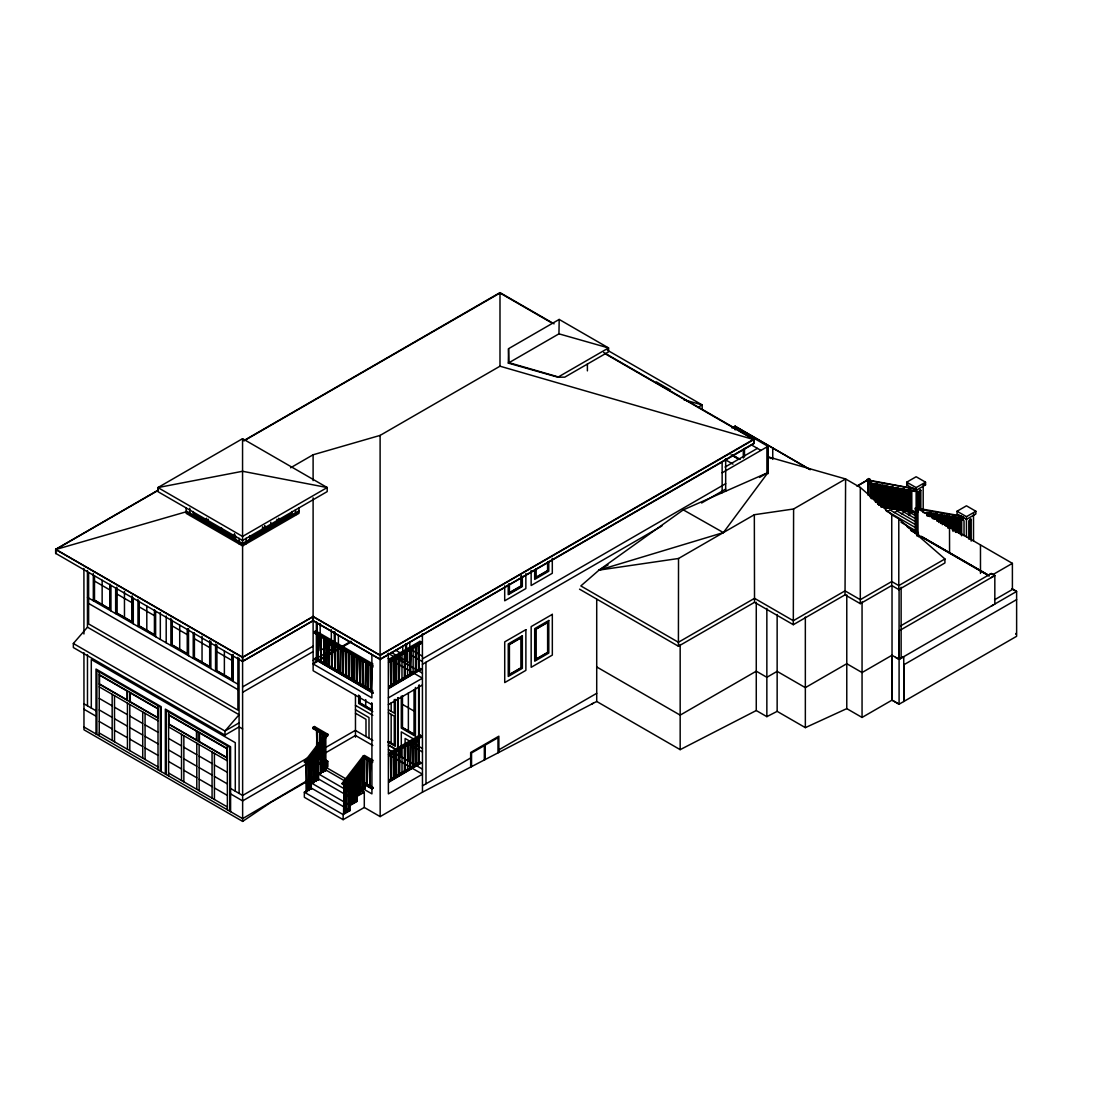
<?xml version="1.0" encoding="UTF-8"?>
<svg xmlns="http://www.w3.org/2000/svg" width="1114" height="1114" viewBox="0 0 1114 1114"><rect width="100%" height="100%" fill="white"/><g stroke="black" fill="none" stroke-linecap="round" stroke-linejoin="round"><path stroke-width="1.5" d="M242.56 438.679L157.937 487.57L157.937 491.65L242.56 540.499L327.196 491.608L327.196 487.542L242.56 438.679L242.573 545.916L298.984 513.331L298.984 507.692M365.712 706.527L365.712 699.606M391.153 742.941L391.167 714.38M394.286 699.522L394.286 713.127L388.438 709.757M395.289 699.369L395.275 746.324L387.797 742.008M397.642 748.733L397.656 697.726M398.074 748.97L398.088 697.573M401.291 756.907L401.305 731.856L414.004 739.209M405.106 759.107L405.106 738.457L409.52 741.005M408.114 760.848L408.114 743.665L422.457 751.964M414.255 689.789L414.241 734.251L402.474 727.442L402.46 696.153M414.547 689.705L414.533 734.767L402.182 727.623L402.168 696.403M415.438 687.463L415.425 736.284L401.305 728.124L401.291 696.125M596.714 666.952L680.167 715.132L756.267 671.185L766.85 677.298L777.14 671.366L805.338 687.644L846.779 663.721L862.055 672.55L892.022 655.241L899.082 659.363L1016.622 591.45L1012.139 588.874L1016.622 591.45L1016.636 636.289L899.095 704.201L892.022 700.135L862.055 717.444L846.779 708.629L805.352 727.637L777.154 711.359L766.85 716.65L756.267 710.537L680.167 749.652L596.714 701.472L596.714 599.374M845.025 594.848L845.61 478.964L793.6 508.987L754.331 514.724L678.523 558.49L678.412 646.245L754.526 602.312L793.307 624.703L845.025 594.848L860.3 603.663L891.743 585.518L898.789 589.585L944.923 562.96L944.923 558.963L898.789 518.846L891.743 514.779L860.3 487.445L845.61 478.964L768.033 456.837L771.041 458.564M767.992 473.756L767.992 447.675L766.905 448.301L766.905 473.185M862.055 601.922L862.055 717.444M899.082 588.415L899.095 704.201L892.036 700.135L892.022 585.936M901.129 587.231L901.129 658.137M793.6 508.987L793.307 624.703M508.318 363.094L508.541 348.696L559.186 319.44L608.55 347.944L608.55 351.857L564.756 377.159L557.919 377.2L508.318 363.094L558.949 333.838L608.55 347.944L557.919 377.2M558.949 333.838L559.186 319.44M918.646 509.168L963.526 517.063L963.178 519.5L923.074 512.44M914.524 490.773L914.622 488.879M962.009 518.372L963.178 519.096L962.844 516.938M869.992 483.351L914.956 491.441L914.873 488.754M918.354 511.368L917.95 512.301L918.354 509.488M961.716 518.525L961.312 519.458L962.482 520.141L962.886 518.915M963.526 517.063L962.301 518.052M944.923 558.963L898.789 585.602L891.743 581.536L860.3 599.68L845.025 590.866L793.307 620.721L754.526 598.329L678.412 642.263L580.84 585.936L599.053 570.103L723.39 532.589L767.992 472.573L767.978 446.338L750.349 436.159M326.973 736.257L306.141 763.341L304.958 762.658L304.331 761.865L325.455 734.418L325.455 735.769L327.962 735.686L327.948 734.335L314.44 726.523L313.118 727.289L313.118 728.653L325.455 735.769M316.418 747.759L320.595 742.342M306.141 763.341L305.514 762.547L327.948 734.335M306.099 762.004L306.977 761.684L306.545 791.929L306.099 762.004L306.545 791.929M317.852 746.742L318.729 746.422L318.298 780.051L317.852 746.742L318.729 746.422M320.637 743.108L320.651 773.603L321.083 743.358M311.683 755.584L311.252 789.213L311.238 755.32M313.591 753.106L313.591 752.27L313.605 782.766L314.037 752.521M315.944 750.042L315.944 749.221L315.958 781.415L316.933 729.837M364.403 783.017L364.835 757.492L343.753 785.05L341.942 783.588L363.067 756.141L364.389 755.376L373.204 760.458L371.881 761.224L363.067 756.128M350.91 773.548L355.074 768.131M343.753 785.05L343.126 784.27L364.25 756.824L364.584 757.966M349.142 777.21L348.264 777.53L348.724 810.853L349.142 777.21L348.724 810.853M356.202 768.047L355.77 801.69L355.756 767.797M358.555 764.998L358.123 795.243L358.109 764.733M360.463 762.505L360.463 761.684L360.463 793.878L360.894 761.934M362.802 759.456L362.802 758.634L362.816 792.527L363.248 758.885M242.615 728.988L239.092 726.899L224.986 735.101L73.357 647.554L73.357 643.488L87.463 627.196L87.435 570.507M678.523 558.49L599.053 570.103L683.286 509.864L767.992 472.573L759.553 477.446M83.94 652.707L83.968 729.781L242.643 821.394L270.855 802.372L313.159 777.934L317.281 780.301M313.159 777.112L242.643 818.623L83.968 727.01M326.527 665.35L326.959 639.311L326.527 665.35L326.082 639.311L326.959 638.809M326.959 639.311L326.082 639.311M325.761 760.709L325.316 760.458M903.746 656.619L899.082 659.363L899.082 630.858L994.83 575.534L991.293 573.501L900.599 625.901M605.153 353.737L753.872 439.598L753.872 443.664L380.111 659.46L313.104 620.777L242.587 661.493L55.7 553.38L55.7 549.313L158.118 490.146M243.952 440.545L499.991 292.606L554.076 323.84M158.118 490.397L55.7 549.522L55.7 553.602M243.966 440.838L499.991 293.024L552.572 323.38M290.601 467.783L313.104 454.777L380.111 435.407L499.991 366.2L753.872 439.598L380.111 655.394L313.104 616.71L242.587 657.427L55.7 549.522L185.857 511.897M250.817 537.143L262.57 530.348L262.57 526.95M276.676 522.201L264.923 528.983L264.923 525.599M279.029 520.837L290.782 514.055M250.525 537.644L262.862 530.515L262.862 527.354M291.074 514.222L278.737 521.352L278.737 518.177M298.984 510.908L242.573 543.507L186.33 511.034M298.984 511.577L242.573 544.175L185.968 511.799M242.643 821.394L242.587 657.204L313.104 616.46L380.097 655.143L753.872 439.181L603.649 352.456M242.587 661.284L313.104 620.54L313.104 616.46M697.851 407.418L702.168 404.925L607.367 350.186M373.093 666.966L314.329 633.044L314.329 631.68L315.652 630.914L372.912 663.972M314.329 633.044L315.652 632.279L315.652 630.914M318.59 636.205L318.158 660.518L318.59 634.479M320.943 662.134L321.375 636.094L320.943 662.134L320.498 636.094L321.375 635.579M321.375 636.094L320.498 636.094M324.174 639.422L323.742 663.735L323.728 637.445M323.742 663.735L324.174 637.709M242.601 686.92L313.118 646.176M329.758 642.639L329.326 666.966L329.312 640.675M242.601 692.351L313.118 651.593M331.666 642.541L332.543 642.541L332.111 668.581L331.666 642.541L332.543 642.541M334.91 670.182L334.451 644.157L334.91 670.182L335.342 644.157M373.106 693.256L314.343 658.82L315.735 658.012L372.995 691.07M337.25 645.758L338.127 645.758L337.25 645.758L337.695 671.798L338.127 647.485M314.343 659.335L315.735 658.012M313.131 660.379L338.391 645.772L338.391 635.983M350.994 641.246L313.131 663.136L313.118 621.013M371.895 704.661L313.131 670.725L313.131 663.944L351.063 642.026M320.512 661.869L321.389 661.869M346.078 676.63L345.618 650.59L346.078 676.63L346.51 650.59M732.023 428.041L735.129 426.244L809.697 469.481M328.881 666.715L329.758 666.715M350.771 654.071L351.648 653.57M351.202 654.336L351.662 679.86L352.094 653.821M353.556 655.686L354.447 681.462L354.879 655.436M239.078 722.875L224.986 731.021L224.986 735.101M356.355 657.302L357.678 657.037L357.232 683.077L356.786 657.037L357.232 683.077M356.786 657.552L358.109 656.787M359.14 658.903L360.031 684.692L360.463 658.653M340.926 647.373L340.494 672.898M361.925 660.518L363.248 660.268M362.37 660.769L363.693 660.017M342.834 674.764L342.834 648.989L343.711 648.989L343.279 674.513M364.724 662.134L366.046 661.368M365.169 662.384L366.046 661.883L365.615 687.909L366.046 661.883M367.509 663.749L368.4 663.749L368.4 689.524L368.831 665.211M367.954 664L368.831 663.484M348.417 677.994L348.417 652.205L349.295 652.205L348.863 677.73M370.308 665.35L371.63 664.598M371.7 665.058L370.753 665.1L371.199 691.14L371.7 665.058L371.199 691.14M388.8 659.307L419.922 641.33L421.245 642.096L421.245 643.446L388.549 662.343M388.647 660.936L421.245 642.096M390.805 660.017L390.805 686.308L391.237 660.282M395.943 657.051L396.821 657.051L396.389 683.091L395.943 657.051L396.821 657.051M407.557 676.63L407.557 650.855M413.141 673.413L413.141 647.624M415.48 645.758L416.803 646.009M725.089 467.044L757.409 448.371M393.59 658.917L393.604 684.706L394.036 658.666M399.188 681.476L399.62 655.436L399.188 681.476L398.742 657.163M401.973 654.085L401.973 679.86M410.788 648.989L410.356 675.028L411.219 649.239M420.814 643.196L419.156 644.143L418.725 670.182L418.21 644.101M722.151 472.823L767.978 446.338M359.585 684.442L360.476 684.442M363.248 661.981L362.816 685.792M368.4 689.524L368.845 689.274M422.429 658.889L725.674 483.671M370.753 690.889L371.714 690.847M422.429 664.306L661.981 525.905M701.625 502.999L725.674 489.102M313.118 728.653L314.44 727.888L314.44 726.523M388.744 686.405L419.867 668.428L421.259 669.236L388.661 688.577M388.744 686.92L397.628 681.782M398.742 681.225L399.62 681.225M400.594 680.069L403.56 678.356M404.326 677.994L405.204 677.994L404.326 677.994L404.326 653.932M407.125 676.379L408.002 676.379M408.002 675.78L410.969 674.067M412.709 673.162L413.586 673.162M415.494 671.547L416.371 671.547L415.494 671.547L415.48 647.485M418.21 669.89L419.17 669.932M388.661 688.062L421.259 669.236M320.178 757.492L319.3 757.492L319.732 731.452L320.651 773.603M599.053 570.103L608.063 564.895M320.164 731.703L319.286 731.703M322.085 759.094L322.963 759.094L322.085 759.094L322.517 733.054M388.354 697.865L422.443 678.175L388.187 658.402M388.354 704.661L422.443 684.957M308.62 757.339L242.629 795.466L230.584 788.461M313.118 754.749L355.463 730.283M316.947 755.612L317.379 755.877M318.632 756.002L327.753 761.28L327.753 766.878L326.346 767.671L325.956 762.352L327.363 761.544L324.132 759.678M325.956 767.449L327.363 766.641L327.363 761.544M364.292 807.455L343.14 819.667L343.14 814.585L350.186 810.505L350.186 805.422L357.232 801.342L318.451 778.951L318.451 773.868L325.497 769.788L364.292 792.179L364.292 807.455L380.166 816.604L422.471 792.165L596.714 701.472M320.205 773.353L321.097 773.353M322.559 772.002L323.45 772.002L322.559 772.002L322.071 733.318M324.912 770.637L325.789 770.637L324.912 770.637L325.093 736.521M318.451 778.951L311.391 783.031L350.186 805.422M313.605 782.766L314.037 782.515M315.958 781.415L316.39 781.165M317.866 779.8L318.743 779.8M343.14 819.667L304.345 797.276L304.345 792.193L311.405 788.113L350.186 810.505M306.113 791.678L306.991 791.678M308.467 790.327L309.344 790.327L308.467 790.327L308.453 760.597M311.252 789.213L311.697 788.963M367.62 760.82L367.188 785.133L367.188 758.843M367.188 785.133L367.62 759.107M369.096 760.973L370.419 760.208M370.489 760.667L369.528 760.709L369.987 786.749L370.489 760.667L369.987 786.749M372.842 762.032L371.881 762.575L363.512 757.743M388.842 752.994L419.964 735.017L421.273 735.783L421.287 737.134L388.577 756.03M388.675 754.624L421.273 735.783M390.387 753.969L391.279 753.969L390.847 779.995L390.387 753.969L391.279 753.969M396.431 776.778L395.971 750.739L396.431 776.778L396.863 750.739L395.971 750.223M402.015 773.548L402.001 747.773M407.585 770.317L407.585 744.542M409.938 742.676L411.261 742.927M394.064 752.354L393.632 778.394L393.618 752.103M396.863 750.739L395.971 750.739M405.231 745.893L404.8 771.932L405.677 746.157M419.184 737.83L420.841 736.883M870.145 497.039L870.131 479.438L868.669 478.588L867.054 479.521L868.516 480.371L868.53 495.465M857.126 485.969L868.419 479.452M857.279 486.052L868.572 479.535M868.516 480.371L870.131 479.438M871.259 496.858L871.844 483.476L871.858 498.835M874.225 500.437L873.641 483.796L873.056 498.807M874.225 484.13L871.44 483.072M874.838 500.757L875.423 484.103L876.022 502.386M876.008 484.451L874.838 484.451M876.634 501.063L877.219 484.423L877.804 504.336M877.804 484.757L876.634 484.757M878.431 504.642L879.002 484.729L879.6 504.642M879.6 485.077L878.417 485.077M364.779 782.641L363.387 783.448L371.895 788.364L373.287 787.556L364.779 782.641L363.387 783.964M365.183 783.379L365.183 788.406L363.777 789.213L363.777 784.186L365.183 783.379L371.937 787.278M880.798 506.926L880.798 485.05L880.213 504.962M882.01 506.912L882.58 485.37L882.594 507.246M883.179 485.704L881.996 485.704M883.792 486.024L884.962 486.024L884.377 507.566L883.792 486.024L884.962 486.024M885.574 486.331L886.173 507.873L886.758 486.331L885.574 486.331L886.173 507.873M363.387 788.991L365.183 788.406M887.371 506.216L887.955 486.303L888.554 507.845L887.371 507.845L888.554 507.845M888.54 486.651L887.371 486.651M890.337 486.957L889.153 486.957L889.752 508.499L890.337 486.957L889.752 508.499M358.123 795.243L358.555 794.978M360.463 793.878L360.908 793.628M362.816 792.527L363.261 792.263M890.949 487.278L892.119 487.278L891.548 508.82L890.949 487.278L892.119 487.278M357.232 801.342L357.232 796.259L364.292 792.179M892.732 487.598L893.915 487.598L893.331 509.14L892.732 487.598L893.915 487.598M373.287 788.058L371.895 788.865L363.777 784.186M388.772 780.092L419.894 762.115L421.287 762.923L388.689 782.265M894.528 487.904L895.698 487.904L895.127 509.446L894.528 487.904L895.698 487.904M388.772 780.608L397.67 775.469M398.77 774.912L399.661 774.912L398.77 774.912L398.77 750.85M400.622 773.757L403.588 772.044M404.8 771.932L405.245 771.682M407.153 770.066L408.03 770.066M408.03 769.468L410.996 767.755M412.737 766.85L413.614 766.85L412.737 766.85L412.723 741.061M413.962 766.042L419.198 763.619L418.237 763.577L418.237 737.788M410.384 768.716L410.815 742.676L410.384 768.716L409.938 744.389M416.399 765.234L416.399 739.445L415.968 764.97M896.31 488.224L897.494 488.224L896.909 509.766L896.31 488.224L897.494 488.224M906.726 482.181L916.14 476.75L925.539 482.181L925.539 484.896L916.14 490.327L906.726 484.896L906.726 482.181L916.14 487.612L916.14 515.643M388.689 781.75L421.287 762.923M350.632 804.155L351.509 804.141L350.632 804.155L350.618 776.124M352.971 802.79L353.862 802.79L352.971 802.79L352.971 773.074M355.77 801.69L356.215 801.426M899.903 508.43L900.488 488.517L901.073 510.059L899.903 510.059L901.073 510.059M906.726 484.896L907.91 484.228M901.073 488.851L899.903 488.851M901.686 489.171L902.855 489.171L902.284 510.713L901.686 489.171L902.855 489.171M903.482 489.478L904.652 489.478L904.067 511.02L903.482 489.478L904.652 489.478M343.572 813.317L344.463 813.317L343.572 813.317L344.003 783.894M345.925 811.953L346.802 811.953L345.925 811.953L345.911 780.58L346.802 780.26L346.802 811.953M348.278 810.588L349.155 810.588M905.278 509.363L905.849 489.464L906.448 511.006L905.278 511.006L906.448 511.006M906.448 489.798L905.264 489.798M908.23 490.118L907.061 490.118L907.645 511.66L908.23 490.118L907.645 511.66M908.843 490.425L910.027 490.425L909.442 511.967L908.843 490.425L910.027 490.425M910.639 510.309L911.224 490.397L911.823 511.939L910.639 511.939M916.14 487.612L925.539 482.181M911.224 512.287L911.809 490.745M883.792 507.218L884.976 507.218M913.926 491.121L912.756 490.411M889.167 508.165L890.337 508.165M989.19 576.063L917.699 534.804L917.602 491.177L918.493 491.692L920.832 490.327L919.955 489.812L919.955 509.516M890.949 508.485L892.133 508.485M887.092 511.549L889.947 509.906L916.85 525.432M892.746 508.792L893.915 508.792M894.528 509.112L895.712 509.112M896.324 509.432L897.494 509.432M898.121 509.739L898.107 488.545L899.276 488.545L899.29 509.739L898.121 509.739L898.692 488.197M894.222 512.691L897.076 511.034L916.516 522.257M422.471 785.843L470.665 757.993M901.699 510.365L902.869 510.365M901.365 513.819L904.22 512.175L916.181 519.068M907.061 511.312L908.244 511.312M915.276 533.355L915.276 508.207L916.892 507.274L918.507 508.207L916.892 509.14L916.892 535.959M498.877 749.833L596.714 693.312M908.509 514.96L911.363 513.303L915.792 515.866M591.437 704.229L593.205 703.199M930.984 516.631L931.583 513.025L931.583 516.966M936.359 519.208L936.944 513.972L937.542 520.837M937.528 514.306L936.359 514.306M938.74 522.438L939.325 514.626L939.325 521.143M943.516 523.719L944.101 515.225L944.115 524.067M957.051 511.242L966.451 505.812L975.864 511.242L975.864 513.944L966.451 519.389L957.051 513.958L957.051 511.242L966.451 516.673L966.465 536.781M948.891 527.925L949.476 516.172L950.061 527.925M950.061 516.506L948.891 516.52M951.272 528.579L951.857 516.826L951.857 528.245M956.634 532.116L956.634 517.439L956.049 532.45M957.845 531.141L958.43 517.745L958.43 533.105M962.593 517.968L963.178 519.5L961.41 518.483M966.451 516.673L975.864 511.242M970.28 538.939L970.28 518.873L971.157 519.375L968.804 520.739L968.818 539.134M987.784 575.534L991.293 573.501L994.83 575.534L994.83 604.025M993.061 574.518L1012.389 563.35L917.699 508.68M991.307 577.567L994.83 575.534M994.551 599.778L1012.403 589.473L1012.389 563.35M991.321 606.058L993.688 604.693M1016.622 599.611L903.76 664.821L903.76 701.514L903.746 656.661M325.956 762.352L313.118 754.944L314.524 753.621L313.118 754.429L326.346 762.073L327.753 761.28M912.756 488.378L913.926 488.586L868.669 480.092L868.669 478.588M869.992 480.858L915.207 488.99L913.926 489.909M876.453 483.963L879.795 484.548M883.137 485.133L886.479 485.718M908.189 489.547L911.531 490.132M961.758 516.047L916.892 508.151L916.892 507.274M954.74 517.3L958.082 517.899M878.821 504.781L912.617 510.727M880.714 505.826L914.97 511.855L914.97 512.663L882.274 506.912M962.482 520.141L962.301 517.467M880.506 505.895L885.574 506.786M888.958 507.371L899.095 509.154M902.479 509.752L909.233 510.95M912.965 511.66L914.58 512.593L912.756 510.811M683.815 399.731L702.168 404.925L702.182 408.991M558.337 376.95L509.001 362.691L508.541 348.696M683.286 509.864L723.39 532.589M397.628 750.432L401.291 752.549M924.355 484.214L925.539 484.896M974.68 514.626L973.511 513.944L973.511 541.237M951.259 517.161L950.688 528.245M943.516 515.573L944.7 515.573L944.7 525.348M938.74 514.96L938.155 521.143M930.984 513.359L932.167 513.359L932.167 518.261M915.276 508.207L916.892 509.14M871.259 483.81L872.429 483.81L872.443 498.487M869.574 483.518L870.744 483.518L870.758 498.195M883.179 506.912L882.58 485.37M885.797 510.491L915.68 527.744M810.351 469.676L734.975 426.161L735.073 428.862M901.073 522.299L916.014 530.932M656.327 381.865L670.433 390.011M907.325 526.992L916.362 532.2M910.667 530.278L916.683 533.745L910.667 530.292M751.769 445.113L760.932 450.404M732.706 455.139L739.933 459.316M732.497 455.264L739.71 459.441M730.979 454.818L738.443 459.121M725.548 459.831L732.956 464.106M579.531 589.167L678.412 646.245M420.298 642.903L421.245 643.446M194.463 514.083L206.229 520.865M208.569 522.229L220.321 529.011M222.675 530.361L234.427 537.157L234.427 533.759M194.17 514.25L206.522 521.38L206.522 518.205M220.628 529.512L208.276 522.396L208.276 519.221M222.382 530.543L234.72 537.658L234.72 534.497M242.573 545.916L186.149 513.345L186.149 507.803M415.049 645.507L416.371 646.273M412.695 646.858L414.018 647.624M412.695 647.373L413.573 647.888M409.896 648.989L410.788 649.49M411.191 649.685L422.429 656.174M407.111 650.089L408.434 650.855M407.111 650.604L407.989 651.105M409.799 654.308L422.429 661.605M404.758 651.955L405.635 652.47M404.326 652.219L405.204 652.72M401.527 653.319L402.85 654.085M395.609 650.186L402.739 654.308L402.739 645.758M399.174 655.185L400.065 655.686M391.265 652.414L409.799 663.122L409.799 650.228M421.259 669.737L419.867 668.428M388.187 653.361L422.429 673.135M410.356 675.028L409.896 650.701M313.104 620.54L380.097 659.21L753.872 443.261L753.872 439.181M344.156 648.724L346.51 650.089M314.329 631.68L373.093 665.615M318.144 634.729L318.158 660.518M328.881 640.926L329.326 666.966M340.48 647.624L340.048 673.162M365.601 662.134L365.169 687.658M393.604 684.706L393.158 658.666M390.805 686.308L390.36 661.995M402.46 704.396L414.255 711.192M323.269 662.872L327.795 665.49M330.802 667.216L359.432 683.759M362.44 685.486L366.966 688.104M314.343 658.82L373.106 692.755M313.131 663.944L371.895 697.879L371.881 655.227M420.326 736.591L421.287 737.134M416.845 739.696L415.522 739.445L415.522 765.234M415.076 739.195L416.399 739.961M415.425 740.016L418.655 741.882L418.627 685.583M414.046 741.311L413.614 766.85M422.457 748.483L412.472 742.704M409.492 742.425L410.815 743.177M407.139 743.776L408.462 744.542M407.139 744.291L408.016 744.793M404.354 745.907L405.231 746.408M401.555 747.007L402.878 747.773M401.555 747.508L402.446 748.023M55.7 549.313L242.587 657.204M399.202 748.873L400.093 749.374M398.77 749.123L399.648 749.638M421.287 763.424L419.894 762.115M398.074 750.683L400.107 751.853M355.463 730.45L372.8 740.462M388.452 749.499L391.251 751.115M394.272 752.855L422.471 769.133M94.495 581.062L109.771 589.877M116.831 593.957L132.106 602.771M139.166 606.852L154.442 615.666M172.071 625.845L187.347 634.674M194.407 638.74L209.683 647.568M216.436 651.467L232.018 660.449M372.814 745.503L355.477 735.505L242.629 800.896L230.584 793.892M388.452 754.54L422.471 774.174L388.382 793.878L388.34 653.514M313.118 727.289L326.639 735.101M87.449 597.341L237.895 684.205M316.501 730.088L316.947 745.809M393.632 778.394L393.186 754.067M88.633 603.454L237.895 689.636M352.971 771.417L353.417 803.041M318.632 756.517L321.389 758.091M87.463 627.196L239.078 714.728L224.986 731.021L73.357 643.488M313.159 759.943L371.923 793.878L371.909 703.185M304.331 761.865L305.514 762.547M341.942 783.588L343.126 784.27M318.451 773.868L357.232 796.259M304.345 792.193L343.14 814.585M99.23 674.638L157.993 708.574M168.576 714.673L227.34 748.608M99.23 684.135L157.993 718.07M168.576 724.17L227.34 758.105M99.23 686.851L157.993 720.786M168.576 726.885L227.34 760.82M99.23 698.381L112.166 705.858M114.519 707.209L127.442 714.673M129.795 716.024L142.717 723.501M145.071 724.852L158.007 732.316M168.576 738.429L181.512 745.893M183.866 747.243L196.788 754.707M199.141 756.072L212.064 763.536M214.417 764.886L227.353 772.35M99.243 709.924L112.166 717.388M114.519 718.739L127.442 726.203M129.795 727.567L142.731 735.031M145.085 736.382L158.007 743.846M168.59 749.959L181.512 757.423M183.866 758.773L196.788 766.251M199.141 767.602L212.078 775.066M214.431 776.416L227.353 783.894M83.954 703.811L96.013 710.774M83.968 709.242L96.013 716.191M99.243 721.454L112.166 728.918M114.519 730.283L127.456 737.746M129.795 739.097L142.731 746.561M145.085 747.926L158.007 755.389M168.59 761.489L181.512 768.952M183.866 770.317L196.802 777.781M199.155 779.132L212.078 786.595M214.431 787.96L227.353 795.424M99.243 732.984L158.021 766.919M168.59 773.032L227.367 806.954M895.559 657.316L899.082 659.321M388.424 712.793L394.272 716.177L394.272 744.737L388.424 741.353M371.909 710.119L359.571 702.976L359.571 696.041M372.8 711.651L358.694 703.491L358.694 695.066M355.463 705.357L372.8 715.383M355.463 709.743L368.999 717.569L368.999 738.262M355.463 713.225L365.977 719.31L365.991 736.521M754.331 514.724L754.526 602.312M1015.829 633.476L1015.829 634.312M980.473 544.927L980.487 573.418M971.157 519.375L971.171 541.112M964.028 535.709L964.028 520.781L961.674 519.43L961.674 535.806M960.811 534.706L960.797 518.4L959.627 518.4L959.627 533.077M960.212 518.066L960.226 534.372M959.015 518.094L959.015 532.771M957.218 517.773L957.232 532.45M955.436 532.13L955.436 517.453L954.252 517.453L954.266 530.501M954.851 517.119L954.851 530.849M953.64 517.147L953.64 530.194M953.055 516.799L953.055 531.475M952.47 517.147L952.47 530.194M949.476 516.172L949.574 553.198M948.279 527.618L948.279 516.2L947.095 516.2L947.095 525.989M947.68 515.866L947.694 527.952M946.482 515.879L946.482 525.669M945.897 515.545L945.897 526.003M945.313 515.879L945.313 525.669M942.904 523.413L942.904 515.253L941.734 515.253L941.734 523.413M942.319 514.919L942.319 524.694M941.107 514.933L941.121 523.093M940.522 514.598L940.522 523.427M939.938 514.933L939.938 521.463M936.944 513.972L936.944 521.171M935.746 518.887L935.746 514L934.562 514L934.576 518.887M935.161 513.651L935.161 519.221M933.95 513.679L933.95 518.567M933.365 513.345L933.365 518.915M932.78 513.679L932.78 518.567M930.371 516.311L930.371 513.053L929.201 513.053L929.201 516.311M929.786 512.705L929.786 516.645M928.589 512.732L928.589 515.991M928.004 512.398L928.004 515.657M927.405 512.732L927.405 515.991M926.792 512.426L926.792 515.685M923.186 484.896L923.2 510.142M920.832 490.327L920.846 510.031M918.493 491.692L918.507 509.084M918.507 534.107L918.507 536.711M918.326 532.506L918.326 533.314M917.546 508.764L917.56 535.583M909.428 490.09L909.442 511.967M909.08 490.021L909.094 515.601M905.849 489.464L905.863 511.34M904.067 489.143L904.067 511.02M902.27 488.823L902.284 510.713M900.488 488.517L900.488 510.393M896.909 487.89L896.909 509.766M895.113 487.57L895.127 509.446M893.331 487.25L893.331 509.14M892.022 655.241L892.036 700.135M891.534 486.943L891.548 508.82M887.955 486.303L887.969 508.193M884.377 485.676L884.377 507.566M881.383 485.384L881.397 506.592M879.002 484.729L879.016 504.99M877.219 484.423L877.219 503.041M875.423 484.103L875.437 502.052M873.641 483.796L873.641 499.142M870.438 481.109L870.438 483.601M867.931 480.037L867.931 494.922L867.792 479.953M805.352 727.637L805.338 617.017M777.154 711.359L777.14 614.51M772.74 447.967L772.74 459.4M744.472 448.413L744.486 457.019M743.303 449.457L743.303 458.049M735.268 429.767L735.101 426.244L734.975 429.6M725.674 458.745L725.674 491.19M722.137 462.505L722.151 492.75M587.398 363.944L587.398 370.865M552.293 558.351L552.307 573.278L531.141 585.504L531.141 570.577M548.77 561.484L548.77 571.245L534.678 579.405L534.664 569.63M547.893 562.124L547.893 570.744L535.556 577.874L535.556 569.268M547.601 562.222L547.601 570.577L535.848 577.358L535.848 569.017M525.85 573.64L525.864 588.568L504.698 600.794L504.698 585.867M522.327 576.76L522.327 586.535L508.221 594.681L508.221 584.906M521.784 576.286L521.784 586.215L508.778 593.734L508.778 583.806M521.449 575.687L521.449 586.02L509.112 593.149L509.112 584.544M521.157 575.827L521.157 585.853L509.404 592.648L509.404 584.293M498.877 752.396L498.863 736.187L470.665 752.493L470.665 767.073M497.986 752.855L497.986 737.719L485.203 745.099L485.217 759.511M484.325 759.971L484.325 745.614L471.542 752.994L471.542 766.627M425.952 662.273L425.994 783.796M422.415 633.894L422.471 792.165M419.922 641.33L419.922 642.681M419.964 735.017L419.964 736.368M419.212 684.818L419.198 763.619M418.641 643.85L418.725 670.182M418.669 737.538L418.753 763.87M416.371 671.547L416.371 645.758L415.94 671.798M413.169 740.81L413.169 767.1M409.785 641.929L409.799 647.137M408.365 692.964L408.378 730.854M406.554 643.962L406.568 661.256M405.677 643.781L405.691 660.741M405.204 677.994L405.204 652.205L404.772 678.245M404.354 747.619L404.354 771.682M399.661 774.912L399.648 749.123L399.216 775.163M396.389 656.8L396.389 683.091M391.181 702.837L391.181 711.345M390.833 753.705L390.847 779.995M380.111 658.555L380.166 816.604M371.616 703.018L371.616 709.604L359.864 702.809L359.864 696.222M367.954 663.484L367.968 689.274M364.389 757.241L364.403 783.532L363.944 757.492M362.816 686.308L362.37 660.268L362.384 686.043M362.37 760.946L362.384 792.263M360.017 658.402L360.031 684.692M360.017 762.255L360.031 793.628M357.664 766.961L357.678 794.978M355.463 694.941L355.477 737.203M355.31 770.108L355.324 801.426M354.433 655.171L354.447 681.462M353.848 771.097L353.862 802.79M351.648 654.071L351.662 679.86M351.495 774.16L351.509 804.141M351.063 774.731L351.063 804.405M348.849 651.955L348.863 678.245M346.357 780.009L346.37 812.203M344.449 783.323L344.463 813.317M344.003 783.058L344.017 813.568M343.279 648.724L343.279 675.028M340.48 647.123L340.494 673.413M337.695 645.507L337.695 671.798M335.161 632.098L335.161 647.652M334.284 631.735L334.284 648.153M332.111 642.291L332.111 668.581M331.331 629.716L331.345 644.129L320.178 650.576L320.164 623.52M326.305 639.185L326.305 664.974M326.346 762.073L326.346 767.671M326.11 734.042L326.11 735.17M325.748 736.646L325.789 770.637M325.316 736.396L325.358 770.888M324.87 736.646L324.884 760.709M323.951 637.835L323.965 663.61M323.45 772.002L322.99 740.058L323.004 772.253M322.74 733.444L322.754 759.219M319.732 731.452L319.732 757.743M318.298 746.157L318.298 780.051M317.225 622.406L317.239 657.998M317.379 731.814L317.379 745.558M316.947 749.249L316.947 756.128M316.348 622.225L316.362 658.513M315.499 749.792L315.513 781.165M313.145 752.841L313.159 782.515M310.806 757.645L310.806 788.963M309.33 758.634L309.344 790.327M308.898 759.205L308.898 790.578M295.475 509.725L295.488 515.35M291.952 511.465L291.952 514.724L249.647 539.176L249.647 535.918M277.846 519.625L277.846 522.87M276.968 519.208L276.968 522.369L264.631 529.498L264.631 526.337M270.799 522.201L270.799 525.599M263.74 527.771L263.753 531.03M246.11 538.243L246.11 543.869M239.134 538.299L239.134 543.938M239.064 658.332L239.106 793.391M237.895 657.302L237.909 710.119L88.633 623.937L88.619 572.861M235.611 535.931L235.611 539.19L193.293 514.765L193.293 511.507M235.291 791.177L235.277 742.676L91.292 659.544L91.306 708.058M233.188 654.35L233.202 681.49M232.311 654.74L232.311 679.958L216.45 670.795L216.436 645.02M232.018 655.269L232.018 679.456L216.743 670.628L216.729 644.728M230.598 811.674L230.57 746.742L165.345 709.075L165.359 774.007M229.707 811.159L229.693 747.243L166.223 710.607L166.237 774.522M227.34 745.893L227.367 809.808M224.374 650.868L224.374 675.042M221.505 527.785L221.505 531.044M215.559 644.171L215.559 671.31M214.417 753.356L214.431 799.49M212.064 751.992L212.078 798.139M210.852 641.455L210.866 668.595M209.975 641.845L209.975 667.063L194.115 657.901L194.101 632.682M209.683 640.647L209.683 666.562L194.407 657.733L194.407 633.56M207.399 519.639L207.399 522.898M202.038 636.247L202.052 662.148M199.127 732.316L199.141 741.813M199.141 744.528L199.155 790.675M196.788 730.965L196.788 740.462M196.788 743.177L196.802 789.311M193.223 632.975L193.237 658.416M189.77 508.193L189.77 515.434M188.517 628.561L188.531 655.7M187.639 628.95L187.653 654.169L171.779 645.02L171.779 619.788M187.347 629.494L187.361 653.667L172.071 644.839L172.071 620.665M183.852 735.713L183.866 781.847M181.512 734.349L181.526 780.496M179.702 625.079L179.716 649.253M170.888 618.381L170.902 645.521M168.576 711.957L168.59 775.873M166.195 615.972L166.195 642.806M161.251 771.64L161.224 706.708L95.999 669.041L96.013 733.973M160.319 612.575L160.319 639.408M160.36 771.125L160.346 707.209L96.876 670.572L96.89 734.488M157.993 705.858L158.021 769.774M155.612 611.252L155.626 636.707M154.735 609.957L154.735 635.175L138.874 626.012L138.86 600.794M154.442 610.486L154.442 634.66L139.166 625.845L139.153 601.671M146.797 606.072L146.811 630.259M145.071 713.322L145.085 759.456M142.717 711.957L142.731 758.091M137.983 599.388L137.997 626.528M133.276 598.371L133.29 623.812M132.399 597.062L132.413 622.28L116.538 613.118L116.538 587.9M132.106 595.865L132.12 621.765L116.831 612.951L116.831 587.05M129.781 692.281L129.795 701.778M129.795 704.494L129.809 750.627M127.442 690.931L127.442 700.428M127.442 703.143L127.456 749.276M124.462 591.45L124.476 617.365M115.647 588.192L115.661 613.633M114.505 695.679L114.519 741.813M112.166 694.314L112.18 740.448M110.954 585.477L110.954 610.918M110.063 584.168L110.077 609.386L94.203 600.223L94.203 575.924M109.771 584.697L109.785 608.885L94.495 600.056L94.495 575.91M102.14 580.283L102.14 604.47M99.23 671.923L99.243 735.839M93.311 573.459L93.325 600.738M87.463 654.74L87.491 705.844M83.912 568.46L83.94 633.991M898.789 518.846L898.789 589.585M891.743 514.779L891.743 585.518M860.3 487.445L860.3 603.663M846.779 594.82L846.779 708.629M766.85 608.383L766.85 716.65M756.267 602.284L756.267 710.537M680.167 644.491L680.167 749.652M499.991 293.024L499.991 366.2M380.111 435.407L380.111 659.46M313.104 454.777L313.104 480.621M313.104 497.847L313.104 620.777M242.587 545.456L242.587 661.493M325.344 736.995L325.344 737.83L325.344 736.995M327.196 487.542L242.56 536.433L157.937 487.57L242.56 471.278L327.196 487.542M525.878 629.661L504.712 641.873L504.726 682.59L525.892 670.363L525.878 629.661M552.321 614.371L531.155 626.597L531.169 667.3L552.335 655.088L552.321 614.371M522.341 635.76L508.249 643.906L508.249 676.477L522.355 668.33L522.341 635.76M548.798 620.484L534.692 628.63L534.706 661.201L548.798 653.055L548.798 620.484M521.463 637.292L509.126 644.421L509.14 674.945L521.477 667.815L521.463 637.292M547.907 622.016L535.569 629.145L535.583 659.669L547.921 652.539L547.907 622.016M521.171 637.793L509.418 644.588L509.432 674.443L521.185 667.648L521.171 637.793M547.615 622.517L535.862 629.313L535.876 659.168L547.628 652.372L547.615 622.517M988.285 575.089L921.208 536.363L988.285 575.103M396.514 749.778L388.452 745.127L396.514 749.778M127.135 691.098L99.522 675.154L99.522 683.968L127.149 699.912L127.135 691.098M157.701 708.741L130.087 692.797L130.087 701.611L157.701 717.555L157.701 708.741M196.496 731.132L168.868 715.188L168.868 724.003L196.496 739.947L196.496 731.132M227.047 748.775L199.434 732.831L199.434 741.646L227.047 757.604L227.047 748.775"/></g></svg>
